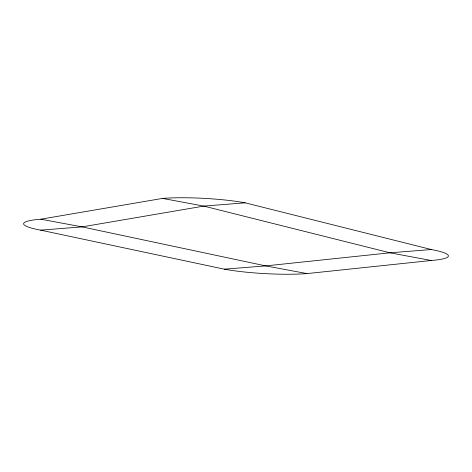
<?xml version="1.0" encoding="UTF-8"?>
<svg xmlns="http://www.w3.org/2000/svg" width="472" height="472" viewBox="0 0 472 472"><rect width="100%" height="100%" fill="white"/><g stroke="black" fill="none" stroke-linecap="round" stroke-linejoin="round"><path stroke-width="0.71" d="M40.81 219.197L162.539 198.411A58.528 7.741 3.1 0 1 245.192 202.83L431.373 249.54A58.528 7.741 3.1 0 1 431.19 260.497L306.959 273.589A58.528 7.741 3.1 0 1 224.306 269.17L40.627 230.147A58.528 7.741 3.1 0 1 40.81 219.197L82.045 226.885L265.724 265.901L306.959 273.589M245.192 202.83L203.774 206.099L82.045 226.885L40.627 230.147M431.373 249.54L389.955 252.809L265.724 265.901L224.306 269.17M162.539 198.411L203.774 206.099L389.955 252.809L431.19 260.497"/></g></svg>
